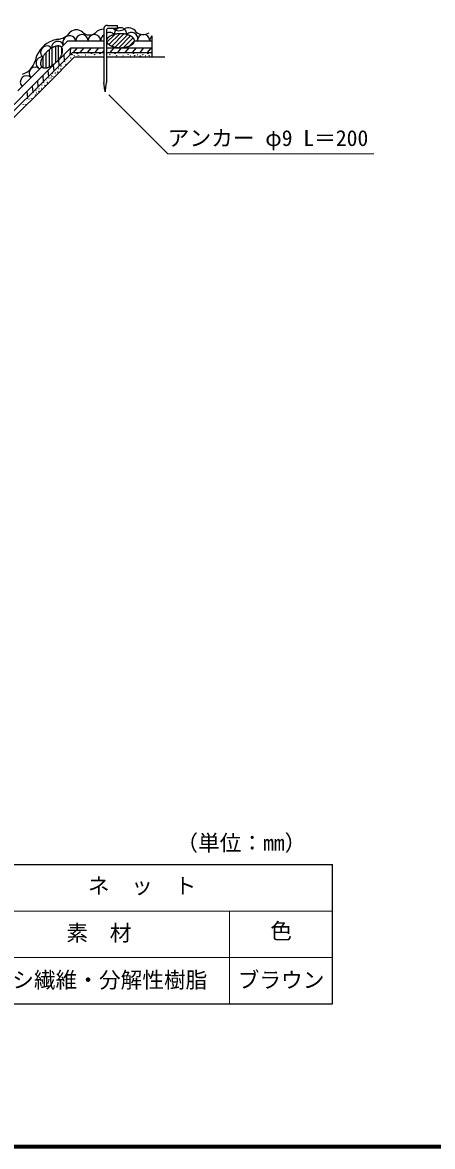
# Model space of a CAD drawing. Units: millimetres, scale not verified. Extents: x 200 to 8200, y 200 to 5838.
# Drawn here: x 2809 to 4134, y 200 to 3830 of the extents above; entities that cross this region are included whole.
import ezdxf
from ezdxf.enums import TextEntityAlignment as Align

# ---------------------------------------------------------------- set-up
doc = ezdxf.new("R2010")
doc.units = ezdxf.units.MM
doc.header["$LTSCALE"] = 20
for name, color, linetype, lineweight in [('C-MTR-FRAM', 5, 'Continuous', 25), ('C-MTR-LINE', 5, 'Continuous', 13), ('C-STR', 3, 'Continuous', 25), ('C-STR-HTXT', 1, 'Continuous', 13), ('C-TTL', 2, 'Continuous', 70)]:
    doc.layers.add(name, color=color, linetype=linetype, lineweight=lineweight)
doc.layers.add('C-MTR-TXT', color=5, linetype='Continuous')
doc.styles.add('ＭＳ ゴシック', font='')
doc.styles.get('ＭＳ ゴシック').set_extended_font_data('MS Gothic')

msp = doc.modelspace()

# ---------------------------------------------------------------- linework, layer by layer
at = {"layer": 'C-MTR-FRAM'}
for p, q in [((664.06, 1110.56), (3810.34, 1110.56)), ((3810.34, 660.56), (3810.34, 1110.56)), ((664.06, 660.56), (3810.34, 660.56))]:
    msp.add_line(p, q, dxfattribs=at)
at = {"layer": 'C-MTR-LINE'}
for p, q in [((1815.91, 959.56), (3810.34, 959.56)), ((3477.91, 660.56), (3477.91, 959.56)), ((664.06, 810.56), (3810.34, 810.56))]:
    msp.add_line(p, q, dxfattribs=at)
at = {"layer": 'C-STR', "color": 7}
for p, q in [((3071.99, 3811.46), (3071.99, 3635.75)), ((3083.51, 3820.34), (3116.45, 3820.34)), ((3116.45, 3810.73), (3116.45, 3820.34)), ((3080.99, 3805.75), (3080.99, 3635.75)), ((3116.45, 3810.73), (3086.39, 3810.73)), ((3227.63, 3786.32), (3227.63, 3718.39)), ((2873.38, 3656.58), (2965.2, 3748.39)), ((2935.26, 3750.27), (2955.88, 3770.89)), ((2955.88, 3770.89), (3071.99, 3770.89)), ((2964.76, 3745.87), (2962.61, 3726.4)), ((2965.2, 3748.39), (3071.99, 3748.39)), ((2985.67, 3748.39), (2973.08, 3733.39)), ((3007.39, 3748.39), (2994.81, 3733.39)), ((3031.39, 3748.39), (3018.81, 3733.39)), ((3055.39, 3748.39), (3042.81, 3733.39)), ((3071.99, 3739.56), (3066.81, 3733.39)), ((3080.99, 3748.39), (3227.63, 3748.39)), ((3104.62, 3748.39), (3092.04, 3733.39)), ((3128.62, 3748.39), (3116.04, 3733.39)), ((3152.62, 3748.39), (3140.04, 3733.39)), ((3176.62, 3748.39), (3164.04, 3733.39)), ((3170.99, 3770.89), (3227.63, 3770.89)), ((3200.62, 3748.39), (3188.04, 3733.39)), ((3224.62, 3748.39), (3212.04, 3733.39)), ((2883.99, 3645.97), (2971.41, 3733.39)), ((2894.6, 3635.36), (2977.63, 3718.39)), ((2925.68, 3708.87), (2927.39, 3689.36)), ((2942.65, 3725.84), (2944.36, 3706.33)), ((2971.41, 3733.39), (3071.99, 3733.39)), ((2977.63, 3718.39), (3071.99, 3718.39)), ((2994.81, 3733.39), (2997.86, 3733.39)), ((3080.99, 3733.39), (3227.63, 3733.39)), ((3080.99, 3718.39), (3269.39, 3718.39)), ((2794.39, 3609.4), (2871.62, 3686.63)), ((2891.74, 3674.93), (2893.44, 3655.42)), ((2908.71, 3691.9), (2910.41, 3672.39)), ((2746.66, 3529.85), (2873.38, 3656.58)), ((2757.26, 3519.24), (2883.99, 3645.97)), ((2767.87, 3508.63), (2894.6, 3635.36)), ((2857.8, 3640.99), (2859.5, 3621.48)), ((2874.77, 3657.96), (2876.47, 3638.45)), ((3074.99, 3610.75), (3071.99, 3635.75)), ((3077.99, 3610.75), (3080.99, 3635.75)), ((2823.86, 3607.05), (2825.56, 3587.54)), ((2840.83, 3624.02), (2842.53, 3604.51)), ((3074.99, 3610.75), (3076.49, 3605.75)), ((3076.49, 3605.75), (3077.99, 3610.75))]:
    msp.add_line(p, q, dxfattribs=at)
at = {"layer": 'C-STR'}
for p, q in [((3082.09, 3766.1), (3107.36, 3791.37)), ((3088.54, 3758.41), (3123.35, 3793.22)), ((3136.98, 3792.71), (3097.67, 3753.4)), ((3108.56, 3750.15), (3148.72, 3790.31)), ((3158.83, 3786.27), (3121.26, 3748.7)), ((3135.61, 3748.91), (3166.93, 3780.23)), ((2895.78, 3741.65), (2895.78, 3686.06)), ((2905.78, 3691.46), (2905.78, 3748.25)), ((2915.78, 3752.55), (2915.78, 3699.42)), ((2925.78, 3709.71), (2925.78, 3754)), ((2935.78, 3749.7), (2935.78, 3726.01)), ((3170.96, 3770.12), (3154.21, 3753.36)), ((2875.78, 3684.03), (2875.78, 3719.76)), ((2885.78, 3683.15), (2885.78, 3732.37))]:
    msp.add_line(p, q, dxfattribs=at)
at = {"layer": 'C-STR', "color": 7}
for centre in [(2944.8, 3704.22), (2954.83, 3707.88), (2959.12, 3718.78), (2965.3, 3714.86), (2969.6, 3725.77), (2976.34, 3722.7), (2986.44, 3728.98), (2990.35, 3722.69), (3001.12, 3722.08), (3010.74, 3728.77), (3013.64, 3724.2), (3022.72, 3722.29), (3032.34, 3728.98), (3042.58, 3725.72), (3059.67, 3728.98), (3091.82, 3725.72), (3099.96, 3722.16), (3108.91, 3728.98), (3112.82, 3722.69), (3122.58, 3725.39), (3134.14, 3722.07), (3143.03, 3731.33), (3150.7, 3725.72), (3158.84, 3722.16), (3167.79, 3728.98), (3171.7, 3722.69), (3181.46, 3725.39), (3189.75, 3730.92), (3189.96, 3721.36), (3197.85, 3725.72), (3205.99, 3722.16), (3214.94, 3728.98), (3218.85, 3722.69), (2910.86, 3670.28), (2915.68, 3666.81), (2923.39, 3669.67), (2925.46, 3681.2), (2932.67, 3679.52), (2933.66, 3689.4), (2940.87, 3687.72), (2949.62, 3700.75), (2949.96, 3694.63), (2876.92, 3636.34), (2881.74, 3632.87), (2887.24, 3643.33), (2889.45, 3635.73), (2895.09, 3649.84), (2895.66, 3642.28), (2901.88, 3650.7), (2902.74, 3657.69), (2905.2, 3664.62), (2907.69, 3654.54), (2916.02, 3660.69), (2840.61, 3596.35), (2845.33, 3604.75), (2851.86, 3595.82), (2853.18, 3610.02), (2854.49, 3602.72), (2862.75, 3615.31), (2862.75, 3607.42), (2870.12, 3616.4), (2872.19, 3627.94), (2882.08, 3626.75), (2811.84, 3564.4), (2819.21, 3565.49), (2821.28, 3577.02), (2826.01, 3585.42), (2830.83, 3581.96), (2831.17, 3575.84), (2838.54, 3584.82), (2811.84, 3556.51)]:
    msp.add_circle(centre, 0.3, dxfattribs=at)
for centre, radius, start, end in [((3083.66, 3808.22), 12.12, 90.74558, 164.52089), ((3125.99, 3792.82), 20, 354.93312, 185.18666), ((2961.03, 3766), 21.08, 13.40326, 204.84459), ((3001.54, 3770.89), 20, 0, 180), ((3041.54, 3770.89), 20, 0, 180), ((3081.54, 3770.89), 20, 118.54426, 180), ((3085.99, 3805.75), 5, 85.32404, 180), ((3090.58, 3777.88), 20.33, 40.38159, 118.14041), ((3161.4, 3777.88), 20.33, 340.38159, 139.61841), ((3200.55, 3771.05), 20, 0, 180), ((3240.55, 3771.05), 20, 130.25143, 180), ((2887.93, 3733.95), 20, 39.93312, 230.18666), ((2923.53, 3748.43), 20.33, 25.38159, 184.61841), ((2873.46, 3698.36), 20.33, 85.38159, 244.61841), ((2855.91, 3765.97), 89.71, 312.49657, 315.00223), ((2850.6, 3665.85), 20, 45, 225), ((2822.32, 3637.56), 20, 45, 225)]:
    msp.add_arc(centre, radius, start, end, dxfattribs=at)
at = {"layer": 'C-STR', "color": 1}
for centre, radius, start, end in [((3151.69, 3782.08), 30.42, 33.88791, 116.11209), ((2952.8, 3648.62), 131, 103.5714, 115.00261), ((2921.58, 3826.02), 50.06, 270.55599, 326.65565), ((2983.4, 3775.59), 30.42, 48.88791, 131.11209), ((3025.77, 3821.85), 32.33, 226.20661, 307.23409), ((3069.8, 3776.69), 31.23, 85.97794, 141.55205), ((3121.65, 3829.09), 25.8, 225.28154, 310.21898), ((3199.47, 3826.79), 35.75, 230.92465, 301.78914), ((2936.59, 3688.6), 87.94, 116.43914, 169.32872), ((2792.29, 3720.93), 60.06, 286.62869, 344.50795)]:
    msp.add_arc(centre, radius, start, end, dxfattribs=at)
at = {"layer": 'C-STR'}
for centre, radius, start, end in [((3094.75, 3770.14), 13.88, 151.75802, 160.418), ((3096.93, 3768.94), 16.37, 143.8896, 151.63954), ((3099.63, 3766.92), 19.75, 136.94236, 143.7791), ((3102.72, 3763.98), 24.01, 130.84531, 136.84569), ((3106.04, 3760.07), 29.14, 125.48889, 130.76379), ((3109.43, 3755.24), 35.04, 120.75597, 125.42158), ((3112.75, 3749.6), 41.59, 116.53747, 120.70109), ((3115.84, 3743.31), 48.59, 112.73815, 116.49309), ((3118.6, 3736.64), 55.81, 109.27742, 112.70255), ((3120.94, 3729.85), 62.99, 106.08787, 109.24914), ((3122.81, 3723.27), 69.83, 103.11312, 106.06574), ((3124.2, 3717.21), 76.05, 100.3056, 103.09624), ((3125.14, 3711.96), 81.38, 97.62454, 100.29328), ((3125.68, 3707.8), 85.58, 95.03422, 97.6163), ((3125.92, 3704.95), 88.44, 92.50251, 95.02975), ((3125.98, 3703.55), 89.84, 89.99955, 92.50164), ((3125.99, 3703.68), 89.71, 87.49657, 90.00223), ((3126.07, 3705.33), 88.06, 84.96482, 87.50292), ((3126.36, 3708.41), 84.96, 82.37441, 84.97507), ((3126.96, 3712.77), 80.57, 79.69321, 82.38897), ((3127.97, 3718.17), 75.07, 76.88551, 79.71265), ((3129.44, 3724.34), 68.73, 73.91052, 76.91062), ((3131.39, 3730.98), 61.81, 70.72066, 73.94233), ((3133.8, 3737.77), 54.6, 67.25955, 70.76048), ((3136.63, 3744.4), 47.4, 63.45979, 67.30897), ((3139.77, 3750.59), 40.46, 59.24083, 63.52062), ((3143.1, 3756.11), 34.01, 54.50753, 59.31492), ((3146.5, 3760.79), 28.22, 49.15104, 54.59628), ((3149.79, 3764.53), 23.24, 43.05461, 49.25439), ((3152.82, 3767.32), 19.12, 36.10924, 43.1693), ((3155.45, 3769.19), 15.9, 28.24439, 36.22647), ((3157.53, 3770.28), 13.55, 19.47579, 28.34819), ((2949.86, 3672.15), 88.06, 129.96482, 132.50292), ((2947.88, 3674.53), 84.96, 127.37441, 129.97507), ((2945.23, 3678.04), 80.57, 124.69321, 127.38897), ((2942.12, 3682.57), 75.07, 121.88551, 124.71265), ((2938.79, 3687.97), 68.73, 118.91052, 121.91062), ((2935.48, 3694.05), 61.81, 115.72066, 118.94233), ((2932.39, 3700.56), 54.6, 112.25955, 115.76048), ((2929.7, 3707.24), 47.4, 108.45979, 112.30897), ((2927.54, 3713.84), 40.46, 104.24083, 108.52062), ((2925.99, 3720.1), 34.01, 99.50753, 104.31492), ((2925.08, 3725.81), 28.22, 94.15104, 99.59628), ((2924.76, 3730.78), 23.24, 88.05461, 94.25439), ((2924.94, 3734.9), 19.12, 81.10924, 88.1693), ((2925.47, 3738.08), 15.9, 73.24439, 81.22647), ((2926.17, 3740.32), 13.55, 64.47579, 73.34819), ((2926.84, 3741.67), 12.04, 54.95796, 64.54493), ((2927.25, 3742.25), 11.33, 45.00711, 54.97393), ((2927.19, 3742.22), 11.39, 35.05423, 44.96474), ((2926.49, 3741.75), 12.24, 25.53163, 34.96548), ((2925, 3741.06), 13.88, 16.75802, 25.418), ((2922.6, 3740.38), 16.37, 8.8896, 16.63954), ((2919.26, 3739.89), 19.75, 1.94236, 8.7791), ((2915, 3739.79), 24.01, 355.84531, 1.84569), ((3092.38, 3770.88), 11.39, 170.05423, 179.96474), ((3092.32, 3770.89), 11.33, 180.00711, 189.97393), ((3093.21, 3770.72), 12.24, 160.53163, 169.96548), ((3093.02, 3771.01), 12.04, 189.95796, 199.54493), ((3094.44, 3771.5), 13.55, 199.47579, 208.34819), ((3096.52, 3772.59), 15.9, 208.24439, 216.22647), ((3099.15, 3774.46), 19.12, 216.10924, 223.1693), ((3102.18, 3777.25), 23.24, 223.05461, 229.25439), ((3105.47, 3780.99), 28.22, 229.15104, 234.59628), ((3108.87, 3785.67), 34.01, 234.50753, 239.31492), ((3112.2, 3791.19), 40.46, 239.24083, 243.52062), ((3115.34, 3797.38), 47.4, 243.45979, 247.30897), ((3118.17, 3804.01), 54.6, 247.25955, 250.76048), ((3120.58, 3810.8), 61.81, 250.72066, 253.94233), ((3122.53, 3817.44), 68.73, 253.91052, 256.91062), ((3124, 3823.61), 75.07, 256.88551, 259.71265), ((3125.01, 3829.01), 80.57, 259.69321, 262.38897), ((3125.61, 3833.37), 84.96, 262.37441, 264.97507), ((3125.9, 3836.45), 88.06, 264.96482, 267.50292), ((3125.98, 3838.1), 89.71, 267.49657, 270.00223), ((3125.99, 3838.23), 89.84, 269.99955, 272.50164), ((3126.05, 3836.83), 88.44, 272.50251, 275.02975), ((3126.29, 3833.98), 85.58, 275.03422, 277.6163), ((3126.83, 3829.82), 81.38, 277.62454, 280.29328), ((3127.77, 3824.57), 76.05, 280.3056, 283.09624), ((3129.16, 3818.51), 69.83, 283.11312, 286.06574), ((3131.03, 3811.92), 62.99, 286.08787, 289.24914), ((3133.37, 3805.14), 55.81, 289.27742, 292.70255), ((3136.13, 3798.47), 48.59, 292.73815, 296.49309), ((3139.23, 3792.18), 41.59, 296.53747, 300.70109), ((3142.54, 3786.54), 35.04, 300.75597, 305.42158), ((3145.93, 3781.71), 29.14, 305.48889, 310.76379), ((3149.25, 3777.8), 24.01, 310.84531, 316.84569), ((3152.34, 3774.86), 19.75, 316.94236, 323.7791), ((3155.04, 3772.84), 16.37, 323.8896, 331.63954), ((3157.22, 3771.64), 13.88, 331.75802, 340.418), ((3158.95, 3770.77), 12.04, 9.95796, 19.54493), ((3158.77, 3771.06), 12.24, 340.53163, 349.96548), ((3159.59, 3770.9), 11.39, 350.05423, 359.96474), ((3159.66, 3770.89), 11.33, 0.00711, 9.97393), ((2902.8, 3695.68), 35.04, 165.75597, 170.42158), ((2909.13, 3694.03), 41.59, 161.53747, 165.70109), ((2915.76, 3691.77), 48.59, 157.73815, 161.49309), ((2922.43, 3689.01), 55.81, 154.27742, 157.70255), ((2928.89, 3685.86), 62.99, 151.08787, 154.24914), ((2934.86, 3682.53), 69.83, 148.11312, 151.06574), ((2940.13, 3679.23), 76.05, 145.3056, 148.09624), ((2944.51, 3676.18), 81.38, 142.62454, 145.29328), ((2947.83, 3673.62), 85.58, 140.03422, 142.6163), ((2950.02, 3671.78), 88.44, 137.50251, 140.02975), ((2951.05, 3670.83), 89.84, 134.99955, 137.50164), ((2950.96, 3670.92), 89.71, 132.49657, 135.00223), ((2855.82, 3766.06), 89.84, 314.99955, 317.50164), ((2856.85, 3765.12), 88.44, 317.50251, 320.02975), ((2859.04, 3763.27), 85.58, 320.03422, 322.6163), ((2862.37, 3760.72), 81.38, 322.62454, 325.29328), ((2866.74, 3757.67), 76.05, 325.3056, 328.09624), ((2872.01, 3754.36), 69.83, 328.11312, 331.06574), ((2877.99, 3751.03), 62.99, 331.08787, 334.24914), ((2884.44, 3747.89), 55.81, 334.27742, 337.70255), ((2891.11, 3745.12), 48.59, 337.73815, 341.49309), ((2897.74, 3742.87), 41.59, 341.53747, 345.70109), ((2904.08, 3741.22), 35.04, 345.75597, 350.42158), ((2909.89, 3740.2), 29.14, 350.48889, 355.76379), ((2891.87, 3697.11), 24.01, 175.84531, 181.84569), ((2887.61, 3697), 19.75, 181.94236, 188.7791), ((2896.98, 3696.69), 29.14, 170.48889, 175.76379), ((2884.27, 3696.52), 16.37, 188.8896, 196.63954), ((2881.88, 3695.83), 13.88, 196.75802, 205.418), ((2880.38, 3695.15), 12.24, 205.53163, 214.96548), ((2879.68, 3694.68), 11.39, 215.05423, 224.96474), ((2879.63, 3694.64), 11.33, 225.00711, 234.97393), ((2880.04, 3695.22), 12.04, 234.95796, 244.54493), ((2880.7, 3696.58), 13.55, 244.47579, 253.34819), ((2881.4, 3698.82), 15.9, 253.24439, 261.22647), ((2881.93, 3702), 19.12, 261.10924, 268.1693), ((2882.11, 3706.11), 23.24, 268.05461, 274.25439), ((2881.79, 3711.09), 28.22, 274.15104, 279.59628), ((2880.88, 3716.8), 34.01, 279.50753, 284.31492), ((2879.34, 3723.06), 40.46, 284.24083, 288.52062), ((2877.18, 3729.66), 47.4, 288.45979, 292.30897), ((2874.49, 3736.34), 54.6, 292.25955, 295.76048), ((2871.4, 3742.85), 61.81, 295.72066, 298.94233), ((2868.08, 3748.92), 68.73, 298.91052, 301.91062), ((2864.75, 3754.32), 75.07, 301.88551, 304.71265), ((2861.65, 3758.86), 80.57, 304.69321, 307.38897), ((2858.99, 3762.36), 84.96, 307.37441, 309.97507), ((2857.02, 3764.75), 88.06, 309.96482, 312.50292)]:
    msp.add_arc(centre, radius, start, end, dxfattribs=at)
at = {"layer": 'C-STR-HTXT'}
for p, q in [((3088.1, 3596.68), (3278.72, 3405.45)), ((3278.72, 3405.45), (3943.72, 3405.45))]:
    msp.add_line(p, q, dxfattribs=at)
at = {"layer": 'C-TTL'}
msp.add_lwpolyline([(200, 200), (8200, 200), (8200, 5740), (200, 5740)], close=True, dxfattribs=at)

# ---------------------------------------------------------------- texts
at = {"layer": 'C-MTR-TXT', "style": 'ＭＳ ゴシック'}
for s, p in [('（単位：mm）', (3306.34, 1139.57)), ('ネ\u3000ッ\u3000ト', (3020.73, 1000.94))]:
    msp.add_text(s, height=51.32, dxfattribs=at).set_placement(p, align=Align.BOTTOM_LEFT)
for s, p in [('素\u3000材', (3056.35, 848.56)), ('色', (3644.56, 854.79))]:
    msp.add_text(s, height=51.32, dxfattribs=at).set_placement(p, align=Align.BOTTOM_CENTER)
for s, p in [('ヤシ繊維・分解性樹脂', (3056.35, 737.95)), ('ブラウン', (3644.56, 737.95))]:
    msp.add_text(s, height=51.32, dxfattribs=at).set_placement(p, align=Align.MIDDLE_CENTER)
at = {"layer": 'C-STR-HTXT', "color": 7, "style": 'ＭＳ ゴシック'}
msp.add_text('アンカー φ9 L＝200', height=51.32, dxfattribs=at).set_placement((3278.72, 3415.45), align=Align.BOTTOM_LEFT)

doc.saveas('drawing.dxf')
